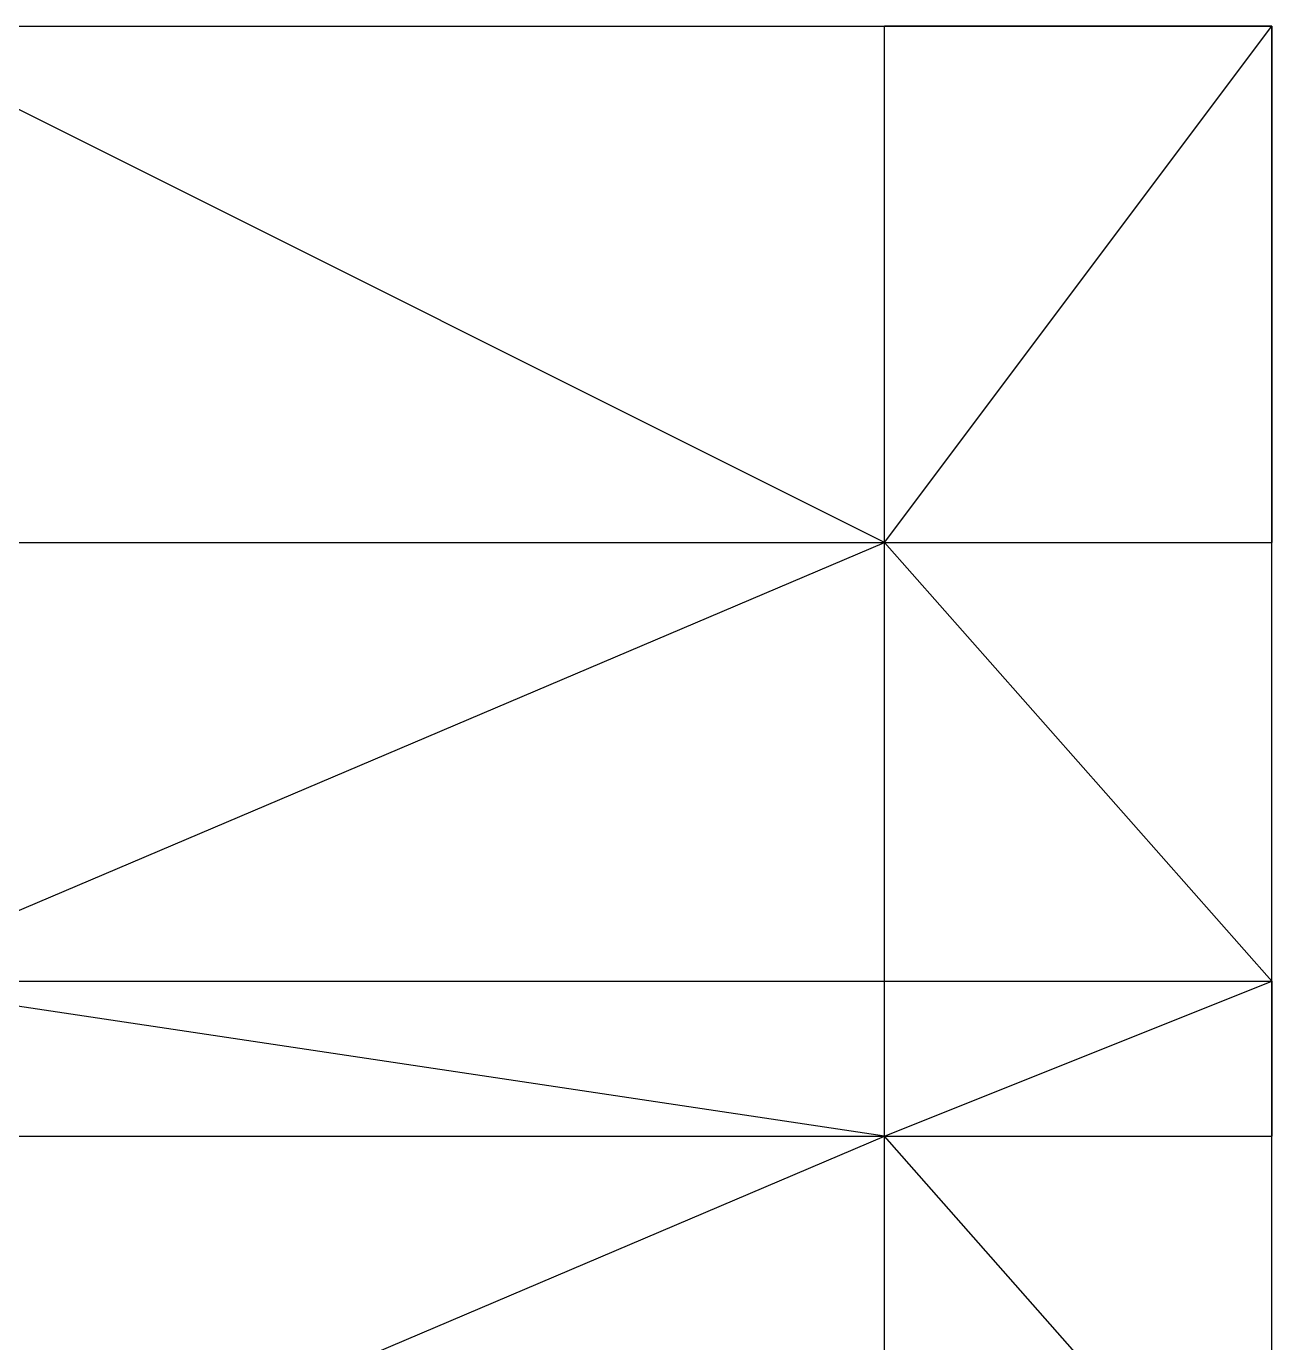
# Model space of a CAD drawing. Header units: metres. Extents: x 0 to 30, y 0 to 40.
# Drawn here: x 20.35 to 30, y 29.8 to 40 of the extents above; entities that cross this region are included whole.
import ezdxf

# ---------------------------------------------------------------- set-up
doc = ezdxf.new("R2010")
doc.units = ezdxf.units.M
for name, color, linetype in [('beam_x', 3, 'Continuous'), ('beam_y', 4, 'Continuous'), ('brace_xz', 1, 'Continuous'), ('brace_yz', 1, 'Continuous'), ('column', 7, 'Continuous'), ('core_brace_yz', 5, 'Continuous'), ('floor_brace', 6, 'Continuous')]:
    doc.layers.add(name, color=color, linetype=linetype)

msp = doc.modelspace()

# ---------------------------------------------------------------- linework, layer by layer
at = {"layer": 'beam_x'}
for p, q in [((19, 40), (27, 40)), ((19, 40, 9), (27, 40, 9)), ((19, 40, 15), (27, 40, 15)), ((19, 40, 21), (27, 40, 21)), ((19, 40, 27), (27, 40, 27)), ((19, 40, 33), (27, 40, 33)), ((19, 40, 39), (27, 40, 39)), ((19, 40, 45), (27, 40, 45)), ((19, 40, 51), (27, 40, 51)), ((19, 40, 57), (27, 40, 57)), ((19, 40, 63), (27, 40, 63)), ((19, 40, 69), (27, 40, 69)), ((19, 40, 75), (27, 40, 75)), ((19, 40, 81), (27, 40, 81)), ((19, 40, 87), (27, 40, 87)), ((19, 40, 93), (27, 40, 93)), ((19, 40, 99), (27, 40, 99)), ((19, 40, 105), (27, 40, 105)), ((19, 40, 111), (27, 40, 111)), ((19, 40, 117), (27, 40, 117)), ((19, 40, 123), (27, 40, 123)), ((19, 40, 129), (27, 40, 129)), ((19, 40, 135), (27, 40, 135)), ((19, 40, 141), (27, 40, 141)), ((19, 40, 147), (27, 40, 147)), ((19, 40, 153), (27, 40, 153)), ((27, 40), (30, 40)), ((27, 40, 9), (30, 40, 9)), ((27, 40, 15), (30, 40, 15)), ((27, 40, 21), (30, 40, 21)), ((27, 40, 27), (30, 40, 27)), ((27, 40, 33), (30, 40, 33)), ((27, 40, 39), (30, 40, 39)), ((27, 40, 45), (30, 40, 45)), ((27, 40, 51), (30, 40, 51)), ((27, 40, 57), (30, 40, 57)), ((27, 40, 63), (30, 40, 63)), ((27, 40, 69), (30, 40, 69)), ((27, 40, 75), (30, 40, 75)), ((27, 40, 81), (30, 40, 81)), ((27, 40, 87), (30, 40, 87)), ((27, 40, 93), (30, 40, 93)), ((27, 40, 99), (30, 40, 99)), ((27, 40, 105), (30, 40, 105)), ((27, 40, 111), (30, 40, 111)), ((27, 40, 117), (30, 40, 117)), ((27, 40, 123), (30, 40, 123)), ((27, 40, 129), (30, 40, 129)), ((27, 40, 135), (30, 40, 135)), ((27, 40, 141), (30, 40, 141)), ((27, 40, 147), (30, 40, 147)), ((27, 40, 153), (30, 40, 153)), ((19, 36), (27, 36)), ((19, 36, 9), (27, 36, 9)), ((19, 36, 15), (27, 36, 15)), ((19, 36, 21), (27, 36, 21)), ((19, 36, 27), (27, 36, 27)), ((19, 36, 33), (27, 36, 33)), ((19, 36, 39), (27, 36, 39)), ((19, 36, 45), (27, 36, 45)), ((19, 36, 51), (27, 36, 51)), ((19, 36, 57), (27, 36, 57)), ((19, 36, 63), (27, 36, 63)), ((19, 36, 69), (27, 36, 69)), ((19, 36, 75), (27, 36, 75)), ((19, 36, 81), (27, 36, 81)), ((19, 36, 87), (27, 36, 87)), ((19, 36, 93), (27, 36, 93)), ((19, 36, 99), (27, 36, 99)), ((19, 36, 105), (27, 36, 105)), ((19, 36, 111), (27, 36, 111)), ((19, 36, 117), (27, 36, 117)), ((19, 36, 123), (27, 36, 123)), ((19, 36, 129), (27, 36, 129)), ((19, 36, 135), (27, 36, 135)), ((19, 36, 141), (27, 36, 141)), ((19, 36, 147), (27, 36, 147)), ((19, 36, 153), (27, 36, 153)), ((27, 36), (30, 36)), ((27, 36, 9), (30, 36, 9)), ((27, 36, 15), (30, 36, 15)), ((27, 36, 21), (30, 36, 21)), ((27, 36, 27), (30, 36, 27)), ((27, 36, 33), (30, 36, 33)), ((27, 36, 39), (30, 36, 39)), ((27, 36, 45), (30, 36, 45)), ((27, 36, 51), (30, 36, 51)), ((27, 36, 57), (30, 36, 57)), ((27, 36, 63), (30, 36, 63)), ((27, 36, 69), (30, 36, 69)), ((27, 36, 75), (30, 36, 75)), ((27, 36, 81), (30, 36, 81)), ((27, 36, 87), (30, 36, 87)), ((27, 36, 93), (30, 36, 93)), ((27, 36, 99), (30, 36, 99)), ((27, 36, 105), (30, 36, 105)), ((27, 36, 111), (30, 36, 111)), ((27, 36, 117), (30, 36, 117)), ((27, 36, 123), (30, 36, 123)), ((27, 36, 129), (30, 36, 129)), ((27, 36, 135), (30, 36, 135)), ((27, 36, 141), (30, 36, 141)), ((27, 36, 147), (30, 36, 147)), ((27, 36, 153), (30, 36, 153)), ((19, 32.6), (27, 32.6)), ((19, 32.6, 9), (27, 32.6, 9)), ((19, 32.6, 15), (27, 32.6, 15)), ((19, 32.6, 21), (27, 32.6, 21)), ((19, 32.6, 27), (27, 32.6, 27)), ((19, 32.6, 33), (27, 32.6, 33)), ((19, 32.6, 39), (27, 32.6, 39)), ((19, 32.6, 45), (27, 32.6, 45)), ((19, 32.6, 51), (27, 32.6, 51)), ((19, 32.6, 57), (27, 32.6, 57)), ((19, 32.6, 63), (27, 32.6, 63)), ((19, 32.6, 69), (27, 32.6, 69)), ((19, 32.6, 75), (27, 32.6, 75)), ((19, 32.6, 81), (27, 32.6, 81)), ((19, 32.6, 87), (27, 32.6, 87)), ((19, 32.6, 93), (27, 32.6, 93)), ((19, 32.6, 99), (27, 32.6, 99)), ((19, 32.6, 105), (27, 32.6, 105)), ((19, 32.6, 111), (27, 32.6, 111)), ((19, 32.6, 117), (27, 32.6, 117)), ((19, 32.6, 123), (27, 32.6, 123)), ((19, 32.6, 129), (27, 32.6, 129)), ((19, 32.6, 135), (27, 32.6, 135)), ((19, 32.6, 141), (27, 32.6, 141)), ((19, 32.6, 147), (27, 32.6, 147)), ((19, 32.6, 153), (27, 32.6, 153)), ((27, 32.6), (30, 32.6)), ((27, 32.6, 9), (30, 32.6, 9)), ((27, 32.6, 15), (30, 32.6, 15)), ((27, 32.6, 21), (30, 32.6, 21)), ((27, 32.6, 27), (30, 32.6, 27)), ((27, 32.6, 33), (30, 32.6, 33)), ((27, 32.6, 39), (30, 32.6, 39)), ((27, 32.6, 45), (30, 32.6, 45)), ((27, 32.6, 51), (30, 32.6, 51)), ((27, 32.6, 57), (30, 32.6, 57)), ((27, 32.6, 63), (30, 32.6, 63)), ((27, 32.6, 69), (30, 32.6, 69)), ((27, 32.6, 75), (30, 32.6, 75)), ((27, 32.6, 81), (30, 32.6, 81)), ((27, 32.6, 87), (30, 32.6, 87)), ((27, 32.6, 93), (30, 32.6, 93)), ((27, 32.6, 99), (30, 32.6, 99)), ((27, 32.6, 105), (30, 32.6, 105)), ((27, 32.6, 111), (30, 32.6, 111)), ((27, 32.6, 117), (30, 32.6, 117)), ((27, 32.6, 123), (30, 32.6, 123)), ((27, 32.6, 129), (30, 32.6, 129)), ((27, 32.6, 135), (30, 32.6, 135)), ((27, 32.6, 141), (30, 32.6, 141)), ((27, 32.6, 147), (30, 32.6, 147)), ((27, 32.6, 153), (30, 32.6, 153)), ((19, 31.4), (27, 31.4)), ((19, 31.4, 9), (27, 31.4, 9)), ((19, 31.4, 15), (27, 31.4, 15)), ((19, 31.4, 21), (27, 31.4, 21)), ((19, 31.4, 27), (27, 31.4, 27)), ((19, 31.4, 33), (27, 31.4, 33)), ((19, 31.4, 39), (27, 31.4, 39)), ((19, 31.4, 45), (27, 31.4, 45)), ((19, 31.4, 51), (27, 31.4, 51)), ((19, 31.4, 57), (27, 31.4, 57)), ((19, 31.4, 63), (27, 31.4, 63)), ((19, 31.4, 69), (27, 31.4, 69)), ((19, 31.4, 75), (27, 31.4, 75)), ((19, 31.4, 81), (27, 31.4, 81)), ((19, 31.4, 87), (27, 31.4, 87)), ((19, 31.4, 93), (27, 31.4, 93)), ((19, 31.4, 99), (27, 31.4, 99)), ((19, 31.4, 105), (27, 31.4, 105)), ((19, 31.4, 111), (27, 31.4, 111)), ((19, 31.4, 117), (27, 31.4, 117)), ((19, 31.4, 123), (27, 31.4, 123)), ((19, 31.4, 129), (27, 31.4, 129)), ((19, 31.4, 135), (27, 31.4, 135)), ((19, 31.4, 141), (27, 31.4, 141)), ((19, 31.4, 147), (27, 31.4, 147)), ((19, 31.4, 153), (27, 31.4, 153)), ((27, 31.4), (30, 31.4)), ((27, 31.4, 9), (30, 31.4, 9)), ((27, 31.4, 15), (30, 31.4, 15)), ((27, 31.4, 21), (30, 31.4, 21)), ((27, 31.4, 27), (30, 31.4, 27)), ((27, 31.4, 33), (30, 31.4, 33)), ((27, 31.4, 39), (30, 31.4, 39)), ((27, 31.4, 45), (30, 31.4, 45)), ((27, 31.4, 51), (30, 31.4, 51)), ((27, 31.4, 57), (30, 31.4, 57)), ((27, 31.4, 63), (30, 31.4, 63)), ((27, 31.4, 69), (30, 31.4, 69)), ((27, 31.4, 75), (30, 31.4, 75)), ((27, 31.4, 81), (30, 31.4, 81)), ((27, 31.4, 87), (30, 31.4, 87)), ((27, 31.4, 93), (30, 31.4, 93)), ((27, 31.4, 99), (30, 31.4, 99)), ((27, 31.4, 105), (30, 31.4, 105)), ((27, 31.4, 111), (30, 31.4, 111)), ((27, 31.4, 117), (30, 31.4, 117)), ((27, 31.4, 123), (30, 31.4, 123)), ((27, 31.4, 129), (30, 31.4, 129)), ((27, 31.4, 135), (30, 31.4, 135)), ((27, 31.4, 141), (30, 31.4, 141)), ((27, 31.4, 147), (30, 31.4, 147)), ((27, 31.4, 153), (30, 31.4, 153))]:
    msp.add_line(p, q, dxfattribs=at)
at = {"layer": 'beam_y'}
for p, q in [((27, 36), (27, 40)), ((27, 36, 9), (27, 40, 9)), ((27, 36, 15), (27, 40, 15)), ((27, 36, 21), (27, 40, 21)), ((27, 36, 27), (27, 40, 27)), ((27, 36, 33), (27, 40, 33)), ((27, 36, 39), (27, 40, 39)), ((27, 36, 45), (27, 40, 45)), ((27, 36, 51), (27, 40, 51)), ((27, 36, 57), (27, 40, 57)), ((27, 36, 63), (27, 40, 63)), ((27, 36, 69), (27, 40, 69)), ((27, 36, 75), (27, 40, 75)), ((27, 36, 81), (27, 40, 81)), ((27, 36, 87), (27, 40, 87)), ((27, 36, 93), (27, 40, 93)), ((27, 36, 99), (27, 40, 99)), ((27, 36, 105), (27, 40, 105)), ((27, 36, 111), (27, 40, 111)), ((27, 36, 117), (27, 40, 117)), ((27, 36, 123), (27, 40, 123)), ((27, 36, 129), (27, 40, 129)), ((27, 36, 135), (27, 40, 135)), ((27, 36, 141), (27, 40, 141)), ((27, 36, 147), (27, 40, 147)), ((27, 36, 153), (27, 40, 153)), ((30, 36), (30, 40)), ((30, 36, 9), (30, 40, 9)), ((30, 36, 15), (30, 40, 15)), ((30, 36, 21), (30, 40, 21)), ((30, 36, 27), (30, 40, 27)), ((30, 36, 33), (30, 40, 33)), ((30, 36, 39), (30, 40, 39)), ((30, 36, 45), (30, 40, 45)), ((30, 36, 51), (30, 40, 51)), ((30, 36, 57), (30, 40, 57)), ((30, 36, 63), (30, 40, 63)), ((30, 36, 69), (30, 40, 69)), ((30, 36, 75), (30, 40, 75)), ((30, 36, 81), (30, 40, 81)), ((30, 36, 87), (30, 40, 87)), ((30, 36, 93), (30, 40, 93)), ((30, 36, 99), (30, 40, 99)), ((30, 36, 105), (30, 40, 105)), ((30, 36, 111), (30, 40, 111)), ((30, 36, 117), (30, 40, 117)), ((30, 36, 123), (30, 40, 123)), ((30, 36, 129), (30, 40, 129)), ((30, 36, 135), (30, 40, 135)), ((30, 36, 141), (30, 40, 141)), ((30, 36, 147), (30, 40, 147)), ((30, 36, 153), (30, 40, 153)), ((27, 32.6), (27, 36)), ((27, 32.6, 9), (27, 36, 9)), ((27, 32.6, 15), (27, 36, 15)), ((27, 32.6, 21), (27, 36, 21)), ((27, 32.6, 27), (27, 36, 27)), ((27, 32.6, 33), (27, 36, 33)), ((27, 32.6, 39), (27, 36, 39)), ((27, 32.6, 45), (27, 36, 45)), ((27, 32.6, 51), (27, 36, 51)), ((27, 32.6, 57), (27, 36, 57)), ((27, 32.6, 63), (27, 36, 63)), ((27, 32.6, 69), (27, 36, 69)), ((27, 32.6, 75), (27, 36, 75)), ((27, 32.6, 81), (27, 36, 81)), ((27, 32.6, 87), (27, 36, 87)), ((27, 32.6, 93), (27, 36, 93)), ((27, 32.6, 99), (27, 36, 99)), ((27, 32.6, 105), (27, 36, 105)), ((27, 32.6, 111), (27, 36, 111)), ((27, 32.6, 117), (27, 36, 117)), ((27, 32.6, 123), (27, 36, 123)), ((27, 32.6, 129), (27, 36, 129)), ((27, 32.6, 135), (27, 36, 135)), ((27, 32.6, 141), (27, 36, 141)), ((27, 32.6, 147), (27, 36, 147)), ((27, 32.6, 153), (27, 36, 153)), ((30, 32.6), (30, 36)), ((30, 32.6, 9), (30, 36, 9)), ((30, 32.6, 15), (30, 36, 15)), ((30, 32.6, 21), (30, 36, 21)), ((30, 32.6, 27), (30, 36, 27)), ((30, 32.6, 33), (30, 36, 33)), ((30, 32.6, 39), (30, 36, 39)), ((30, 32.6, 45), (30, 36, 45)), ((30, 32.6, 51), (30, 36, 51)), ((30, 32.6, 57), (30, 36, 57)), ((30, 32.6, 63), (30, 36, 63)), ((30, 32.6, 69), (30, 36, 69)), ((30, 32.6, 75), (30, 36, 75)), ((30, 32.6, 81), (30, 36, 81)), ((30, 32.6, 87), (30, 36, 87)), ((30, 32.6, 93), (30, 36, 93)), ((30, 32.6, 99), (30, 36, 99)), ((30, 32.6, 105), (30, 36, 105)), ((30, 32.6, 111), (30, 36, 111)), ((30, 32.6, 117), (30, 36, 117)), ((30, 32.6, 123), (30, 36, 123)), ((30, 32.6, 129), (30, 36, 129)), ((30, 32.6, 135), (30, 36, 135)), ((30, 32.6, 141), (30, 36, 141)), ((30, 32.6, 147), (30, 36, 147)), ((30, 32.6, 153), (30, 36, 153)), ((27, 31.4), (27, 32.6)), ((27, 31.4, 9), (27, 32.6, 9)), ((27, 31.4, 15), (27, 32.6, 15)), ((27, 31.4, 21), (27, 32.6, 21)), ((27, 31.4, 27), (27, 32.6, 27)), ((27, 31.4, 33), (27, 32.6, 33)), ((27, 31.4, 39), (27, 32.6, 39)), ((27, 31.4, 45), (27, 32.6, 45)), ((27, 31.4, 51), (27, 32.6, 51)), ((27, 31.4, 57), (27, 32.6, 57)), ((27, 31.4, 63), (27, 32.6, 63)), ((27, 31.4, 69), (27, 32.6, 69)), ((27, 31.4, 75), (27, 32.6, 75)), ((27, 31.4, 81), (27, 32.6, 81)), ((27, 31.4, 87), (27, 32.6, 87)), ((27, 31.4, 93), (27, 32.6, 93)), ((27, 31.4, 99), (27, 32.6, 99)), ((27, 31.4, 105), (27, 32.6, 105)), ((27, 31.4, 111), (27, 32.6, 111)), ((27, 31.4, 117), (27, 32.6, 117)), ((27, 31.4, 123), (27, 32.6, 123)), ((27, 31.4, 129), (27, 32.6, 129)), ((27, 31.4, 135), (27, 32.6, 135)), ((27, 31.4, 141), (27, 32.6, 141)), ((27, 31.4, 147), (27, 32.6, 147)), ((27, 31.4, 153), (27, 32.6, 153)), ((30, 31.4), (30, 32.6)), ((30, 31.4, 9), (30, 32.6, 9)), ((30, 31.4, 15), (30, 32.6, 15)), ((30, 31.4, 21), (30, 32.6, 21)), ((30, 31.4, 27), (30, 32.6, 27)), ((30, 31.4, 33), (30, 32.6, 33)), ((30, 31.4, 39), (30, 32.6, 39)), ((30, 31.4, 45), (30, 32.6, 45)), ((30, 31.4, 51), (30, 32.6, 51)), ((30, 31.4, 57), (30, 32.6, 57)), ((30, 31.4, 63), (30, 32.6, 63)), ((30, 31.4, 69), (30, 32.6, 69)), ((30, 31.4, 75), (30, 32.6, 75)), ((30, 31.4, 81), (30, 32.6, 81)), ((30, 31.4, 87), (30, 32.6, 87)), ((30, 31.4, 93), (30, 32.6, 93)), ((30, 31.4, 99), (30, 32.6, 99)), ((30, 31.4, 105), (30, 32.6, 105)), ((30, 31.4, 111), (30, 32.6, 111)), ((30, 31.4, 117), (30, 32.6, 117)), ((30, 31.4, 123), (30, 32.6, 123)), ((30, 31.4, 129), (30, 32.6, 129)), ((30, 31.4, 135), (30, 32.6, 135)), ((30, 31.4, 141), (30, 32.6, 141)), ((30, 31.4, 147), (30, 32.6, 147)), ((30, 31.4, 153), (30, 32.6, 153)), ((27, 28), (27, 31.4)), ((27, 28, 9), (27, 31.4, 9)), ((27, 28, 15), (27, 31.4, 15)), ((27, 28, 21), (27, 31.4, 21)), ((27, 28, 27), (27, 31.4, 27)), ((27, 28, 33), (27, 31.4, 33)), ((27, 28, 39), (27, 31.4, 39)), ((27, 28, 45), (27, 31.4, 45)), ((27, 28, 51), (27, 31.4, 51)), ((27, 28, 57), (27, 31.4, 57)), ((27, 28, 63), (27, 31.4, 63)), ((27, 28, 69), (27, 31.4, 69)), ((27, 28, 75), (27, 31.4, 75)), ((27, 28, 81), (27, 31.4, 81)), ((27, 28, 87), (27, 31.4, 87)), ((27, 28, 93), (27, 31.4, 93)), ((27, 28, 99), (27, 31.4, 99)), ((27, 28, 105), (27, 31.4, 105)), ((27, 28, 111), (27, 31.4, 111)), ((27, 28, 117), (27, 31.4, 117)), ((27, 28, 123), (27, 31.4, 123)), ((27, 28, 129), (27, 31.4, 129)), ((27, 28, 135), (27, 31.4, 135)), ((27, 28, 141), (27, 31.4, 141)), ((27, 28, 147), (27, 31.4, 147)), ((27, 28, 153), (27, 31.4, 153)), ((30, 28), (30, 31.4)), ((30, 28, 9), (30, 31.4, 9)), ((30, 28, 15), (30, 31.4, 15)), ((30, 28, 21), (30, 31.4, 21)), ((30, 28, 27), (30, 31.4, 27)), ((30, 28, 33), (30, 31.4, 33)), ((30, 28, 39), (30, 31.4, 39)), ((30, 28, 45), (30, 31.4, 45)), ((30, 28, 51), (30, 31.4, 51)), ((30, 28, 57), (30, 31.4, 57)), ((30, 28, 63), (30, 31.4, 63)), ((30, 28, 69), (30, 31.4, 69)), ((30, 28, 75), (30, 31.4, 75)), ((30, 28, 81), (30, 31.4, 81)), ((30, 28, 87), (30, 31.4, 87)), ((30, 28, 93), (30, 31.4, 93)), ((30, 28, 99), (30, 31.4, 99)), ((30, 28, 105), (30, 31.4, 105)), ((30, 28, 111), (30, 31.4, 111)), ((30, 28, 117), (30, 31.4, 117)), ((30, 28, 123), (30, 31.4, 123)), ((30, 28, 129), (30, 31.4, 129)), ((30, 28, 135), (30, 31.4, 135)), ((30, 28, 141), (30, 31.4, 141)), ((30, 28, 147), (30, 31.4, 147)), ((30, 28, 153), (30, 31.4, 153))]:
    msp.add_line(p, q, dxfattribs=at)
at = {"layer": 'brace_xz'}
for p, q in [((30, 40), (27, 40, 9)), ((30, 40, 39), (27, 40, 45)), ((30, 40, 75), (27, 40, 81)), ((30, 40, 111), (27, 40, 117)), ((30, 40, 147), (27, 40, 153))]:
    msp.add_line(p, q, dxfattribs=at)
at = {"layer": 'brace_yz'}
for p, q in [((30, 40), (30, 36, 9)), ((30, 40, 51), (30, 36, 57)), ((30, 40, 99), (30, 36, 105)), ((30, 40, 147), (30, 36, 153))]:
    msp.add_line(p, q, dxfattribs=at)
at = {"layer": 'column'}
for p, q in [((27, 40), (27, 40, 9)), ((27, 40, 9), (27, 40, 15)), ((27, 40, 15), (27, 40, 21)), ((27, 40, 21), (27, 40, 27)), ((27, 40, 27), (27, 40, 33)), ((27, 40, 33), (27, 40, 39)), ((27, 40, 39), (27, 40, 45)), ((27, 40, 45), (27, 40, 51)), ((27, 40, 51), (27, 40, 57)), ((27, 40, 57), (27, 40, 63)), ((27, 40, 63), (27, 40, 69)), ((27, 40, 69), (27, 40, 75)), ((27, 40, 75), (27, 40, 81)), ((27, 40, 81), (27, 40, 87)), ((27, 40, 87), (27, 40, 93)), ((27, 40, 93), (27, 40, 99)), ((27, 40, 99), (27, 40, 105)), ((27, 40, 105), (27, 40, 111)), ((27, 40, 111), (27, 40, 117)), ((27, 40, 117), (27, 40, 123)), ((27, 40, 123), (27, 40, 129)), ((27, 40, 129), (27, 40, 135)), ((27, 40, 135), (27, 40, 141)), ((27, 40, 141), (27, 40, 147)), ((27, 40, 147), (27, 40, 153)), ((30, 40), (30, 40, 9)), ((30, 40, 9), (30, 40, 15)), ((30, 40, 15), (30, 40, 21)), ((30, 40, 21), (30, 40, 27)), ((30, 40, 27), (30, 40, 33)), ((30, 40, 33), (30, 40, 39)), ((30, 40, 39), (30, 40, 45)), ((30, 40, 45), (30, 40, 51)), ((30, 40, 51), (30, 40, 57)), ((30, 40, 57), (30, 40, 63)), ((30, 40, 63), (30, 40, 69)), ((30, 40, 69), (30, 40, 75)), ((30, 40, 75), (30, 40, 81)), ((30, 40, 81), (30, 40, 87)), ((30, 40, 87), (30, 40, 93)), ((30, 40, 93), (30, 40, 99)), ((30, 40, 99), (30, 40, 105)), ((30, 40, 105), (30, 40, 111)), ((30, 40, 111), (30, 40, 117)), ((30, 40, 117), (30, 40, 123)), ((30, 40, 123), (30, 40, 129)), ((30, 40, 129), (30, 40, 135)), ((30, 40, 135), (30, 40, 141)), ((30, 40, 141), (30, 40, 147)), ((30, 40, 147), (30, 40, 153)), ((27, 36), (27, 36, 9)), ((27, 36, 9), (27, 36, 15)), ((27, 36, 15), (27, 36, 21)), ((27, 36, 21), (27, 36, 27)), ((27, 36, 27), (27, 36, 33)), ((27, 36, 33), (27, 36, 39)), ((27, 36, 39), (27, 36, 45)), ((27, 36, 45), (27, 36, 51)), ((27, 36, 51), (27, 36, 57)), ((27, 36, 57), (27, 36, 63)), ((27, 36, 63), (27, 36, 69)), ((27, 36, 69), (27, 36, 75)), ((27, 36, 75), (27, 36, 81)), ((27, 36, 81), (27, 36, 87)), ((27, 36, 87), (27, 36, 93)), ((27, 36, 93), (27, 36, 99)), ((27, 36, 99), (27, 36, 105)), ((27, 36, 105), (27, 36, 111)), ((27, 36, 111), (27, 36, 117)), ((27, 36, 117), (27, 36, 123)), ((27, 36, 123), (27, 36, 129)), ((27, 36, 129), (27, 36, 135)), ((27, 36, 135), (27, 36, 141)), ((27, 36, 141), (27, 36, 147)), ((27, 36, 147), (27, 36, 153)), ((30, 36), (30, 36, 9)), ((30, 36, 9), (30, 36, 15)), ((30, 36, 15), (30, 36, 21)), ((30, 36, 21), (30, 36, 27)), ((30, 36, 27), (30, 36, 33)), ((30, 36, 33), (30, 36, 39)), ((30, 36, 39), (30, 36, 45)), ((30, 36, 45), (30, 36, 51)), ((30, 36, 51), (30, 36, 57)), ((30, 36, 57), (30, 36, 63)), ((30, 36, 63), (30, 36, 69)), ((30, 36, 69), (30, 36, 75)), ((30, 36, 75), (30, 36, 81)), ((30, 36, 81), (30, 36, 87)), ((30, 36, 87), (30, 36, 93)), ((30, 36, 93), (30, 36, 99)), ((30, 36, 99), (30, 36, 105)), ((30, 36, 105), (30, 36, 111)), ((30, 36, 111), (30, 36, 117)), ((30, 36, 117), (30, 36, 123)), ((30, 36, 123), (30, 36, 129)), ((30, 36, 129), (30, 36, 135)), ((30, 36, 135), (30, 36, 141)), ((30, 36, 141), (30, 36, 147)), ((30, 36, 147), (30, 36, 153)), ((27, 32.6), (27, 32.6, 9)), ((27, 32.6, 9), (27, 32.6, 15)), ((27, 32.6, 15), (27, 32.6, 21)), ((27, 32.6, 21), (27, 32.6, 27)), ((27, 32.6, 27), (27, 32.6, 33)), ((27, 32.6, 33), (27, 32.6, 39)), ((27, 32.6, 39), (27, 32.6, 45)), ((27, 32.6, 45), (27, 32.6, 51)), ((27, 32.6, 51), (27, 32.6, 57)), ((27, 32.6, 57), (27, 32.6, 63)), ((27, 32.6, 63), (27, 32.6, 69)), ((27, 32.6, 69), (27, 32.6, 75)), ((27, 32.6, 75), (27, 32.6, 81)), ((27, 32.6, 81), (27, 32.6, 87)), ((27, 32.6, 87), (27, 32.6, 93)), ((27, 32.6, 93), (27, 32.6, 99)), ((27, 32.6, 99), (27, 32.6, 105)), ((27, 32.6, 105), (27, 32.6, 111)), ((27, 32.6, 111), (27, 32.6, 117)), ((27, 32.6, 117), (27, 32.6, 123)), ((27, 32.6, 123), (27, 32.6, 129)), ((27, 32.6, 129), (27, 32.6, 135)), ((27, 32.6, 135), (27, 32.6, 141)), ((27, 32.6, 141), (27, 32.6, 147)), ((27, 32.6, 147), (27, 32.6, 153)), ((30, 32.6), (30, 32.6, 9)), ((30, 32.6, 9), (30, 32.6, 15)), ((30, 32.6, 15), (30, 32.6, 21)), ((30, 32.6, 21), (30, 32.6, 27)), ((30, 32.6, 27), (30, 32.6, 33)), ((30, 32.6, 33), (30, 32.6, 39)), ((30, 32.6, 39), (30, 32.6, 45)), ((30, 32.6, 45), (30, 32.6, 51)), ((30, 32.6, 51), (30, 32.6, 57)), ((30, 32.6, 57), (30, 32.6, 63)), ((30, 32.6, 63), (30, 32.6, 69)), ((30, 32.6, 69), (30, 32.6, 75)), ((30, 32.6, 75), (30, 32.6, 81)), ((30, 32.6, 81), (30, 32.6, 87)), ((30, 32.6, 87), (30, 32.6, 93)), ((30, 32.6, 93), (30, 32.6, 99)), ((30, 32.6, 99), (30, 32.6, 105)), ((30, 32.6, 105), (30, 32.6, 111)), ((30, 32.6, 111), (30, 32.6, 117)), ((30, 32.6, 117), (30, 32.6, 123)), ((30, 32.6, 123), (30, 32.6, 129)), ((30, 32.6, 129), (30, 32.6, 135)), ((30, 32.6, 135), (30, 32.6, 141)), ((30, 32.6, 141), (30, 32.6, 147)), ((30, 32.6, 147), (30, 32.6, 153)), ((27, 31.4), (27, 31.4, 9)), ((27, 31.4, 9), (27, 31.4, 15)), ((27, 31.4, 15), (27, 31.4, 21)), ((27, 31.4, 21), (27, 31.4, 27)), ((27, 31.4, 27), (27, 31.4, 33)), ((27, 31.4, 33), (27, 31.4, 39)), ((27, 31.4, 39), (27, 31.4, 45)), ((27, 31.4, 45), (27, 31.4, 51)), ((27, 31.4, 51), (27, 31.4, 57)), ((27, 31.4, 57), (27, 31.4, 63)), ((27, 31.4, 63), (27, 31.4, 69)), ((27, 31.4, 69), (27, 31.4, 75)), ((27, 31.4, 75), (27, 31.4, 81)), ((27, 31.4, 81), (27, 31.4, 87)), ((27, 31.4, 87), (27, 31.4, 93)), ((27, 31.4, 93), (27, 31.4, 99)), ((27, 31.4, 99), (27, 31.4, 105)), ((27, 31.4, 105), (27, 31.4, 111)), ((27, 31.4, 111), (27, 31.4, 117)), ((27, 31.4, 117), (27, 31.4, 123)), ((27, 31.4, 123), (27, 31.4, 129)), ((27, 31.4, 129), (27, 31.4, 135)), ((27, 31.4, 135), (27, 31.4, 141)), ((27, 31.4, 141), (27, 31.4, 147)), ((27, 31.4, 147), (27, 31.4, 153)), ((30, 31.4), (30, 31.4, 9)), ((30, 31.4, 9), (30, 31.4, 15)), ((30, 31.4, 15), (30, 31.4, 21)), ((30, 31.4, 21), (30, 31.4, 27)), ((30, 31.4, 27), (30, 31.4, 33)), ((30, 31.4, 33), (30, 31.4, 39)), ((30, 31.4, 39), (30, 31.4, 45)), ((30, 31.4, 45), (30, 31.4, 51)), ((30, 31.4, 51), (30, 31.4, 57)), ((30, 31.4, 57), (30, 31.4, 63)), ((30, 31.4, 63), (30, 31.4, 69)), ((30, 31.4, 69), (30, 31.4, 75)), ((30, 31.4, 75), (30, 31.4, 81)), ((30, 31.4, 81), (30, 31.4, 87)), ((30, 31.4, 87), (30, 31.4, 93)), ((30, 31.4, 93), (30, 31.4, 99)), ((30, 31.4, 99), (30, 31.4, 105)), ((30, 31.4, 105), (30, 31.4, 111)), ((30, 31.4, 111), (30, 31.4, 117)), ((30, 31.4, 117), (30, 31.4, 123)), ((30, 31.4, 123), (30, 31.4, 129)), ((30, 31.4, 129), (30, 31.4, 135)), ((30, 31.4, 135), (30, 31.4, 141)), ((30, 31.4, 141), (30, 31.4, 147)), ((30, 31.4, 147), (30, 31.4, 153))]:
    msp.add_line(p, q, dxfattribs=at)
at = {"layer": 'core_brace_yz'}
for p, q in [((30, 31.4), (30, 32.6, 9)), ((30, 32.6), (30, 31.4, 9)), ((30, 31.4, 9), (30, 32.6, 15)), ((30, 32.6, 9), (30, 31.4, 15)), ((30, 31.4, 15), (30, 32.6, 21)), ((30, 32.6, 15), (30, 31.4, 21)), ((30, 31.4, 21), (30, 32.6, 27)), ((30, 32.6, 21), (30, 31.4, 27)), ((30, 31.4, 27), (30, 32.6, 33)), ((30, 32.6, 27), (30, 31.4, 33)), ((30, 31.4, 33), (30, 32.6, 39)), ((30, 32.6, 33), (30, 31.4, 39)), ((30, 31.4, 39), (30, 32.6, 45)), ((30, 32.6, 39), (30, 31.4, 45)), ((30, 31.4, 45), (30, 32.6, 51)), ((30, 32.6, 45), (30, 31.4, 51)), ((30, 31.4, 51), (30, 32.6, 57)), ((30, 32.6, 51), (30, 31.4, 57)), ((30, 31.4, 57), (30, 32.6, 63)), ((30, 32.6, 57), (30, 31.4, 63)), ((30, 31.4, 63), (30, 32.6, 69)), ((30, 32.6, 63), (30, 31.4, 69)), ((30, 31.4, 69), (30, 32.6, 75)), ((30, 32.6, 69), (30, 31.4, 75)), ((30, 31.4, 75), (30, 32.6, 81)), ((30, 32.6, 75), (30, 31.4, 81)), ((30, 31.4, 81), (30, 32.6, 87)), ((30, 32.6, 81), (30, 31.4, 87)), ((30, 31.4, 87), (30, 32.6, 93)), ((30, 32.6, 87), (30, 31.4, 93)), ((30, 31.4, 93), (30, 32.6, 99)), ((30, 32.6, 93), (30, 31.4, 99)), ((30, 31.4, 99), (30, 32.6, 105)), ((30, 32.6, 99), (30, 31.4, 105)), ((30, 31.4, 105), (30, 32.6, 111)), ((30, 32.6, 105), (30, 31.4, 111)), ((30, 31.4, 111), (30, 32.6, 117)), ((30, 32.6, 111), (30, 31.4, 117)), ((30, 31.4, 117), (30, 32.6, 123)), ((30, 32.6, 117), (30, 31.4, 123)), ((30, 31.4, 123), (30, 32.6, 129)), ((30, 32.6, 123), (30, 31.4, 129)), ((30, 31.4, 129), (30, 32.6, 135)), ((30, 32.6, 129), (30, 31.4, 135)), ((30, 31.4, 135), (30, 32.6, 141)), ((30, 32.6, 135), (30, 31.4, 141)), ((30, 31.4, 141), (30, 32.6, 147)), ((30, 32.6, 141), (30, 31.4, 147)), ((30, 31.4, 147), (30, 32.6, 153)), ((30, 32.6, 147), (30, 31.4, 153))]:
    msp.add_line(p, q, dxfattribs=at)
at = {"layer": 'floor_brace'}
for p, q in [((27, 36), (19, 40)), ((27, 36, 75), (19, 40, 75)), ((27, 36, 147), (19, 40, 147)), ((27, 36), (30, 40)), ((27, 36, 75), (30, 40, 75)), ((27, 36, 147), (30, 40, 147)), ((19, 32.6), (27, 36)), ((19, 32.6, 75), (27, 36, 75)), ((19, 32.6, 147), (27, 36, 147)), ((30, 32.6), (27, 36)), ((30, 32.6, 75), (27, 36, 75)), ((30, 32.6, 147), (27, 36, 147)), ((27, 31.4), (19, 32.6)), ((27, 31.4, 75), (19, 32.6, 75)), ((27, 31.4, 147), (19, 32.6, 147)), ((27, 31.4), (30, 32.6)), ((27, 31.4, 75), (30, 32.6, 75)), ((27, 31.4, 147), (30, 32.6, 147)), ((19, 28), (27, 31.4)), ((19, 28, 75), (27, 31.4, 75)), ((19, 28, 147), (27, 31.4, 147)), ((30, 28), (27, 31.4)), ((30, 28, 75), (27, 31.4, 75)), ((30, 28, 147), (27, 31.4, 147))]:
    msp.add_line(p, q, dxfattribs=at)

doc.saveas('drawing.dxf')
